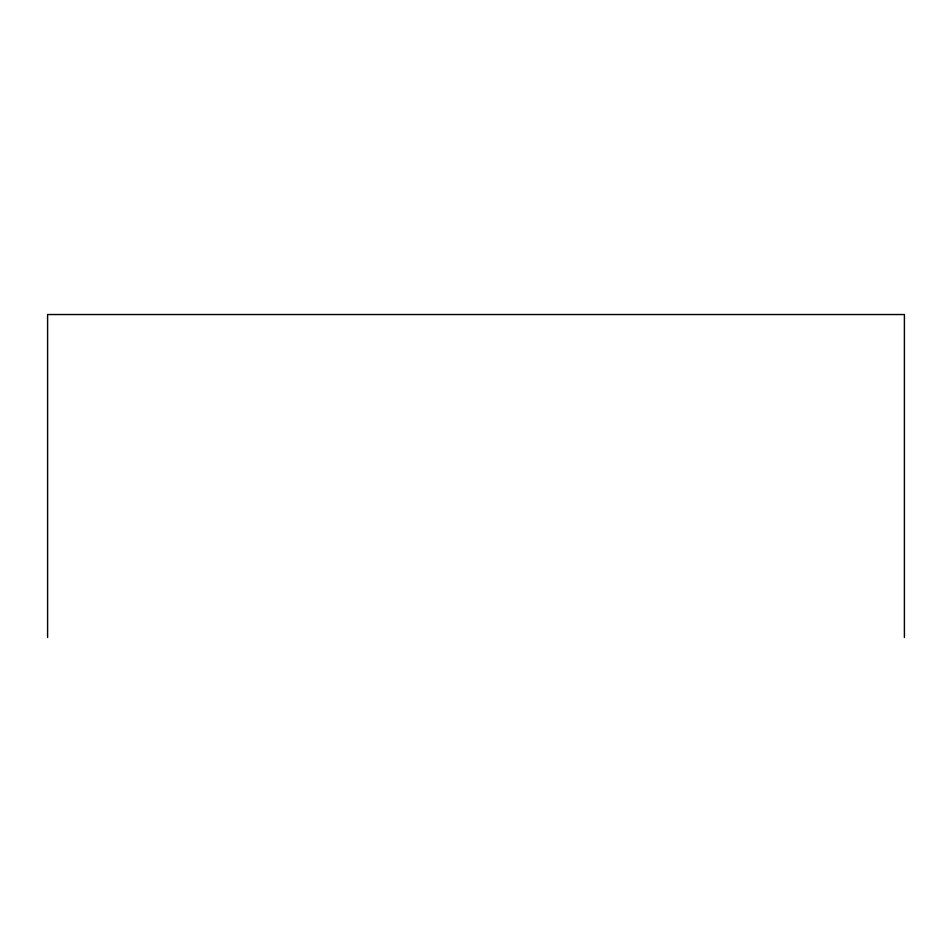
<?xml version="1.0" encoding="UTF-8"?>
<svg xmlns="http://www.w3.org/2000/svg" width="952" height="952" viewBox="0 0 952 952"><rect width="100%" height="100%" fill="white"/><g stroke="black" fill="none" stroke-linecap="round" stroke-linejoin="round"><path stroke-width="1.43" d="M904.4 637.471L904.4 314.529L47.6 314.529L47.6 637.471"/></g></svg>
